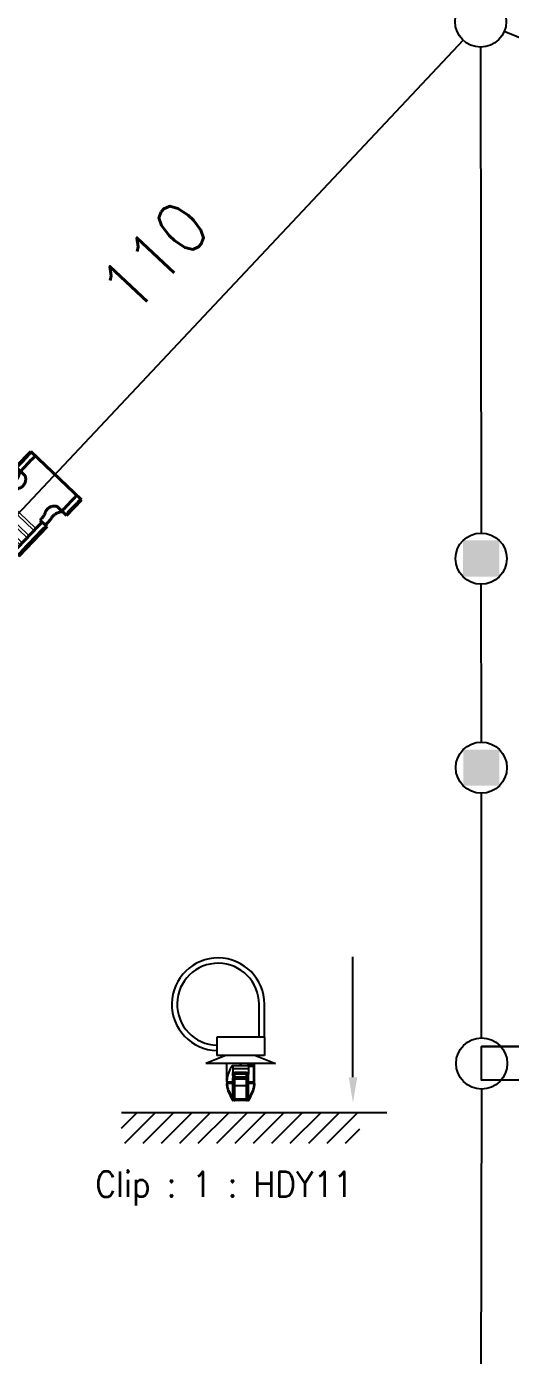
# Model space of a CAD drawing. Header units: inches. Extents: x 47316 to 59086, y 3141 to 11743.
# Drawn here: x 52213.4 to 52260.6, y 8493.5 to 8623.2 of the extents above; entities that cross this region are included whole.
import ezdxf

# ---------------------------------------------------------------- set-up
doc = ezdxf.new("R2010")
doc.units = ezdxf.units.IN
doc.header["$MEASUREMENT"] = 0
doc.layers.add('标注线', color=3, linetype='Continuous', lineweight=20)
doc.layers.add('轮廓线', color=7, linetype='Continuous', lineweight=40)
doc.styles.get("Standard").update_dxf_attribs({"font": ''})
doc.styles.get('Standard').set_extended_font_data('SimSun')
doc.linetypes.add('_VH_OTCON', pattern='A,0.0001,[7,VeSys.shx,S=0.1,R=0,X=0,Y=0],-0.4,[7,VeSys.shx,S=0.1,R=0,X=0,Y=0],-0.4,["X",Standard,S=1,R=0,X=-0.5,Y=-0.5],-0.0001,[7,VeSys.shx,S=0.1,R=0,X=0,Y=0],-0.4', length=1.2002)
doc.linetypes.add('_VH_SPACE_TAPE', pattern='A,0.0001,[17,VeSys.shx,S=0.1,R=0,X=0,Y=0],-0.4,[17,VeSys.shx,S=0.1,R=0,X=0,Y=0],-0.4,[17,VeSys.shx,S=0.1,R=0,X=0,Y=0],-0.4,[18,VeSys.shx,S=0.1,R=0,X=0,Y=0],-0.5,[18,VeSys.shx,S=0.1,R=180,X=0.1,Y=0],-0.1,[17,VeSys.shx,S=0.1,R=0,X=0,Y=0],-0.4,[17,VeSys.shx,S=0.1,R=0,X=0,Y=0],-0.4,[17,VeSys.shx,S=0.1,R=0,X=0,Y=0],-0.4', length=3.0001)

# ---------------------------------------------------------------- blocks, each defined once
blk = doc.blocks.new('YNDP')
at = {"layer": '标注线', "color": 0}
for p, q in [((-2.1, 7.31), (2.1, 7.31)), ((-2.1, 7.31), (-2.1, 7.03)), ((-2.1, 7.03), (2.1, 7.03)), ((2.1, 7.31), (2.1, 7.03)), ((-2.1, 6.34), (2.1, 6.34)), ((-2.1, 6.06), (-2.1, 6.34)), ((-2.1, 6.06), (2.1, 6.06)), ((-2.1, 5.36), (2.1, 5.36)), ((-2.1, 5.08), (-2.1, 5.36)), ((2.1, 6.06), (2.1, 6.34)), ((2.1, 5.08), (2.1, 5.36)), ((-2.1, 5.08), (2.1, 5.08))]:
    blk.add_line(p, q, dxfattribs=at)
at = {"layer": '轮廓线', "color": 0, "linetype": 'Continuous'}
for p, q in [((-1.05, 31.85), (1.05, 31.85)), ((-1.05, 31.85), (-1.05, 31.62)), ((1.05, 31.85), (1.05, 31.62)), ((-1.12, 31.08), (-4.19, 21.73)), ((1.12, 31.08), (4.19, 21.73)), ((-4.2, 21.67), (-4.2, 12.86)), ((4.2, 21.67), (4.2, 12.86)), ((-2.8, 4.2), (-2.8, 8.19)), ((-1.93, 8.19), (-2.79, 8.19)), ((-2.59, 8.23), (-2.59, 8.19)), ((1.93, 8.19), (2.79, 8.19)), ((2.61, 8.81), (2.59, 8.3)), ((2.8, 4.2), (2.8, 8.19)), ((-2.68, 4.76), (-2.68, 7.63)), ((-2.15, 7.63), (-2.15, 4.76)), ((2.15, 7.63), (2.15, 4.76)), ((2.68, 4.76), (2.68, 7.63)), ((-1.88, 4.2), (-2.79, 4.2)), ((1.88, 4.2), (2.79, 4.2)), ((-3.42, 2.1), (-3.42, 0)), ((-2.21, 2.1), (-3.42, 2.1)), ((-3.33, 1.54), (-3.33, 0.56)), ((-2.8, 0.56), (-2.8, 1.54)), ((2.21, 2.1), (3.42, 2.1)), ((2.8, 0.56), (2.8, 1.54)), ((3.33, 1.54), (3.33, 0.56)), ((3.42, 2.1), (3.42, 0)), ((3.42, 0), (-3.42, 0))]:
    blk.add_line(p, q, dxfattribs=at)
for points in [[(-4.1, 12.34), (-3.84, 11.76), (-3.57, 11.21), (-3.29, 10.67), (-3.04, 10.15), (-2.83, 9.63), (-2.67, 9.1), (-2.59, 8.55)], [(4.1, 12.34), (3.82, 11.71), (3.52, 11.11), (3.22, 10.53), (2.96, 9.97), (2.75, 9.39), (2.61, 8.81)], [(2.59, 8.3), (2.6, 8.23), (2.62, 8.19)]]:
    blk.add_lwpolyline(points, dxfattribs=at)
blk.add_circle((0, 17.68), 2.27, dxfattribs=at)
for centre, radius, start, end in [((-3.99, 21.67), 0.21, 161.8436, 180), ((3.99, 21.67), 0.21, 0, 18.1564), ((-2.73, 12.98), 1.47, 179.9769, 194.856), ((2.73, 12.98), 1.47, 345.1441, 0.0231), ((-2.78, 12.86), 1.42, 179.9988, 190.6859), ((-2.82, 12.86), 1.38, 190.6602, 202.0987), ((-2.83, 12.95), 1.37, 194.867, 203.4682), ((-2.88, 12.93), 1.32, 203.5201, 211.9337), ((2.88, 12.93), 1.31, 328.0524, 336.542), ((2.84, 12.95), 1.36, 336.545, 345.167), ((2.82, 12.86), 1.38, 337.9012, 349.3399), ((2.78, 12.86), 1.42, 349.3141, 0.0012)]:
    blk.add_arc(centre, radius, start, end, dxfattribs=at)
for centre, ratio, start_param, end_param in [((-2.79, 7.63), 0.19732, -4.712389, -3.141593), ((2.79, 7.63), 0.19732, -3.141593, -1.570796), ((-2.79, 4.76), 0.19732, 0, 1.570796), ((2.79, 4.76), 0.19732, -1.570796, 0), ((-3.4, 1.54), 0.133102, -4.712389, -3.141593), ((3.4, 1.54), 0.133102, -3.141593, -1.570796), ((-3.4, 0.56), 0.133102, 0, 1.570796), ((3.4, 0.56), 0.133102, -1.570796, 0)]:
    blk.add_ellipse(centre, major_axis=(0, -0.56), ratio=ratio, start_param=start_param, end_param=end_param, dxfattribs=at)
for points, knots in [([(-1.12, 31.08), (-1.12, 31.13), (-1.11, 31.23), (-1.09, 31.37), (-1.07, 31.5), (-1.06, 31.59), (-1.05, 31.62)], [0, 0, 0, 0, 0.275349, 0.54044, 0.785059, 1, 1, 1, 1]), ([(1.12, 31.08), (1.12, 31.13), (1.11, 31.23), (1.09, 31.37), (1.07, 31.5), (1.06, 31.59), (1.05, 31.62)], [0, 0, 0, 0, 0.275349, 0.54044, 0.785059, 1, 1, 1, 1]), ([(-3.99, 12.24), (-3.96, 12.18), (-3.88, 12.06), (-3.76, 11.88), (-3.63, 11.71), (-3.49, 11.53), (-3.38, 11.38), (-3.28, 11.26), (-3.18, 11.13), (-3.08, 11.01), (-2.97, 10.88), (-2.89, 10.77), (-2.81, 10.67), (-2.71, 10.53), (-2.6, 10.38), (-2.5, 10.23), (-2.42, 10.11), (-2.35, 9.98), (-2.28, 9.85), (-2.21, 9.72), (-2.13, 9.54), (-2.06, 9.35), (-2, 9.15), (-1.96, 9), (-1.93, 8.85), (-1.92, 8.75), (-1.91, 8.7)], [0, 0, 0, 0, 0.050147, 0.101268, 0.15366, 0.207551, 0.263037, 0.291397, 0.320187, 0.379163, 0.409405, 0.44019, 0.471533, 0.503437, 0.568955, 0.6026, 0.636828, 0.671601, 0.70688, 0.742606, 0.778723, 0.851854, 0.888752, 0.925778, 0.962868, 1, 1, 1, 1]), ([(3.99, 12.24), (3.96, 12.18), (3.88, 12.06), (3.76, 11.88), (3.63, 11.71), (3.49, 11.53), (3.38, 11.38), (3.28, 11.26), (3.18, 11.13), (3.08, 11.01), (2.97, 10.88), (2.89, 10.77), (2.81, 10.67), (2.71, 10.53), (2.6, 10.38), (2.5, 10.23), (2.42, 10.11), (2.35, 9.98), (2.28, 9.85), (2.21, 9.72), (2.13, 9.54), (2.06, 9.35), (2, 9.15), (1.96, 9), (1.93, 8.85), (1.92, 8.75), (1.91, 8.7)], [0, 0, 0, 0, 0.050147, 0.101268, 0.15366, 0.207551, 0.263037, 0.291397, 0.320187, 0.379163, 0.409405, 0.44019, 0.471533, 0.503437, 0.568955, 0.6026, 0.636828, 0.671601, 0.70688, 0.742606, 0.778723, 0.851854, 0.888752, 0.925778, 0.962868, 1, 1, 1, 1]), ([(-2.59, 8.23), (-2.59, 8.23), (-2.59, 8.25), (-2.59, 8.28), (-2.59, 8.31), (-2.59, 8.35), (-2.58, 8.39), (-2.58, 8.46), (-2.58, 8.51), (-2.59, 8.55)], [0, 0, 0, 0, 0.070978, 0.159185, 0.264069, 0.384693, 0.519957, 0.668708, 1, 1, 1, 1]), ([(-2.58, 8.19), (-2.58, 8.19), (-2.58, 8.19), (-2.58, 8.19), (-2.59, 8.2), (-2.59, 8.2), (-2.59, 8.2), (-2.59, 8.21), (-2.59, 8.22), (-2.59, 8.22), (-2.59, 8.23)], [0, 0, 0, 0, 0.063583, 0.13143, 0.214486, 0.319093, 0.448523, 0.604543, 0.788198, 1, 1, 1, 1]), ([(-2.11, 8.19), (-2.11, 8.19), (-2.11, 8.19), (-2.11, 8.19), (-2.12, 8.18), (-2.12, 8.18), (-2.12, 8.17), (-2.12, 8.17), (-2.13, 8.16), (-2.13, 8.14), (-2.13, 8.12), (-2.14, 8.09), (-2.14, 8.06), (-2.14, 8.01), (-2.15, 7.94), (-2.15, 7.84), (-2.15, 7.74), (-2.15, 7.67), (-2.15, 7.63)], [0, 0, 0, 0, 0.004027, 0.009289, 0.016377, 0.025518, 0.036801, 0.050263, 0.065914, 0.083752, 0.125893, 0.176287, 0.234438, 0.299837, 0.450022, 0.621303, 0.807366, 1, 1, 1, 1]), ([(-1.89, 8.33), (-1.89, 8.32), (-1.9, 8.3), (-1.9, 8.27), (-1.9, 8.25), (-1.91, 8.23), (-1.91, 8.22), (-1.91, 8.21), (-1.92, 8.2), (-1.92, 8.2), (-1.92, 8.2), (-1.92, 8.19), (-1.92, 8.19), (-1.93, 8.19), (-1.93, 8.19)], [0, 0, 0, 0, 0.218442, 0.41158, 0.578176, 0.717068, 0.77583, 0.827442, 0.871971, 0.909537, 0.940372, 0.964928, 0.984146, 1, 1, 1, 1]), ([(-1.91, 8.7), (-1.91, 8.66), (-1.9, 8.6), (-1.89, 8.5), (-1.89, 8.42), (-1.89, 8.37), (-1.89, 8.34), (-1.89, 8.33)], [0, 0, 0, 0, 0.28921, 0.557756, 0.797041, 0.903477, 1, 1, 1, 1]), ([(1.89, 8.33), (1.89, 8.34), (1.89, 8.37), (1.89, 8.42), (1.89, 8.5), (1.9, 8.6), (1.91, 8.66), (1.91, 8.7)], [0, 0, 0, 0, 0.09654, 0.20301, 0.442326, 0.710821, 1, 1, 1, 1]), ([(1.93, 8.19), (1.93, 8.19), (1.92, 8.19), (1.92, 8.19), (1.92, 8.2), (1.92, 8.2), (1.92, 8.2), (1.91, 8.21), (1.91, 8.22), (1.91, 8.23), (1.9, 8.25), (1.9, 8.27), (1.9, 8.3), (1.89, 8.32), (1.89, 8.33)], [0, 0, 0, 0, 0.015854, 0.035072, 0.059628, 0.090464, 0.128031, 0.17256, 0.224172, 0.282933, 0.421824, 0.58842, 0.781558, 1, 1, 1, 1]), ([(2.15, 7.63), (2.15, 7.67), (2.15, 7.74), (2.15, 7.84), (2.15, 7.94), (2.14, 8.01), (2.14, 8.06), (2.14, 8.09), (2.13, 8.12), (2.13, 8.14), (2.13, 8.16), (2.12, 8.17), (2.12, 8.17), (2.12, 8.18), (2.12, 8.18), (2.11, 8.19), (2.11, 8.19), (2.11, 8.19), (2.11, 8.19)], [0, 0, 0, 0, 0.192634, 0.378697, 0.549978, 0.700163, 0.765562, 0.823713, 0.874107, 0.916248, 0.934086, 0.949737, 0.963199, 0.974482, 0.983623, 0.990711, 0.995973, 1, 1, 1, 1]), ([(-2.56, 3.36), (-2.57, 3.43), (-2.58, 3.53), (-2.58, 3.66), (-2.58, 3.77), (-2.58, 3.87), (-2.58, 3.98), (-2.58, 4.09), (-2.58, 4.16), (-2.58, 4.2)], [0, 0, 0, 0, 0.240029, 0.362533, 0.486637, 0.612415, 0.739889, 0.869056, 1, 1, 1, 1]), ([(-2.15, 4.76), (-2.15, 4.72), (-2.15, 4.65), (-2.15, 4.55), (-2.15, 4.45), (-2.14, 4.38), (-2.14, 4.33), (-2.14, 4.3), (-2.13, 4.27), (-2.13, 4.25), (-2.13, 4.23), (-2.12, 4.22), (-2.12, 4.22), (-2.12, 4.21), (-2.12, 4.21), (-2.11, 4.2), (-2.11, 4.2), (-2.11, 4.2), (-2.11, 4.2)], [0, 0, 0, 0, 0.192634, 0.378697, 0.549978, 0.700163, 0.765562, 0.823713, 0.874107, 0.916248, 0.934086, 0.949737, 0.963199, 0.974482, 0.983623, 0.990711, 0.995973, 1, 1, 1, 1]), ([(-1.88, 4.2), (-1.88, 4.13), (-1.87, 4.02), (-1.86, 3.87), (-1.85, 3.73), (-1.83, 3.59), (-1.79, 3.46), (-1.77, 3.39), (-1.75, 3.36)], [0, 0, 0, 0, 0.260021, 0.387215, 0.512609, 0.758429, 0.879572, 1, 1, 1, 1]), ([(1.75, 3.36), (1.77, 3.39), (1.79, 3.46), (1.83, 3.59), (1.85, 3.73), (1.86, 3.87), (1.87, 4.02), (1.88, 4.13), (1.88, 4.2)], [0, 0, 0, 0, 0.120428, 0.241571, 0.48739, 0.612785, 0.739979, 1, 1, 1, 1]), ([(2.11, 4.2), (2.11, 4.2), (2.11, 4.2), (2.11, 4.2), (2.12, 4.21), (2.12, 4.21), (2.12, 4.22), (2.12, 4.22), (2.13, 4.23), (2.13, 4.25), (2.13, 4.27), (2.14, 4.3), (2.14, 4.33), (2.14, 4.38), (2.15, 4.45), (2.15, 4.55), (2.15, 4.65), (2.15, 4.72), (2.15, 4.76)], [0, 0, 0, 0, 0.004027, 0.009289, 0.016377, 0.025518, 0.036801, 0.050263, 0.065914, 0.083752, 0.125893, 0.176287, 0.234438, 0.299837, 0.450022, 0.621303, 0.807366, 1, 1, 1, 1]), ([(2.58, 4.2), (2.58, 4.16), (2.58, 4.09), (2.58, 3.98), (2.58, 3.87), (2.58, 3.77), (2.58, 3.66), (2.58, 3.53), (2.57, 3.43), (2.56, 3.36)], [0, 0, 0, 0, 0.130944, 0.260111, 0.387585, 0.513363, 0.637467, 0.759971, 1, 1, 1, 1]), ([(-2.89, 2.13), (-2.87, 2.14), (-2.85, 2.17), (-2.8, 2.21), (-2.76, 2.26), (-2.72, 2.33), (-2.68, 2.4), (-2.64, 2.48), (-2.61, 2.56), (-2.56, 2.69), (-2.53, 2.85), (-2.51, 3.01), (-2.51, 3.13), (-2.52, 3.22), (-2.54, 3.29), (-2.55, 3.34), (-2.56, 3.36)], [0, 0, 0, 0, 0.038866, 0.08397, 0.135113, 0.191855, 0.253649, 0.319879, 0.389842, 0.462725, 0.612921, 0.759984, 0.828629, 0.892177, 0.949572, 1, 1, 1, 1]), ([(-1.75, 3.36), (-1.74, 3.34), (-1.71, 3.28), (-1.68, 3.19), (-1.65, 3.09), (-1.64, 3), (-1.64, 2.93), (-1.64, 2.87), (-1.65, 2.81), (-1.66, 2.73), (-1.69, 2.64), (-1.73, 2.53), (-1.79, 2.44), (-1.85, 2.36), (-1.91, 2.28), (-1.98, 2.22), (-2.03, 2.18), (-2.07, 2.15), (-2.1, 2.13), (-2.13, 2.12), (-2.17, 2.1), (-2.2, 2.1), (-2.21, 2.1)], [0, 0, 0, 0, 0.055022, 0.116995, 0.185083, 0.258201, 0.296181, 0.334778, 0.373698, 0.412652, 0.489659, 0.564292, 0.635623, 0.703071, 0.76613, 0.824277, 0.876958, 0.901113, 0.923761, 0.944907, 0.964596, 1, 1, 1, 1]), ([(2.21, 2.1), (2.2, 2.1), (2.17, 2.1), (2.13, 2.12), (2.1, 2.13), (2.07, 2.15), (2.03, 2.18), (1.98, 2.22), (1.91, 2.28), (1.85, 2.36), (1.79, 2.44), (1.73, 2.53), (1.69, 2.64), (1.65, 2.75), (1.64, 2.87), (1.64, 2.98), (1.65, 3.09), (1.68, 3.19), (1.71, 3.28), (1.74, 3.34), (1.75, 3.36)], [0, 0, 0, 0, 0.035416, 0.055113, 0.076262, 0.09891, 0.123064, 0.175742, 0.233887, 0.296955, 0.364416, 0.435763, 0.510406, 0.587414, 0.665244, 0.741782, 0.814902, 0.882994, 0.944969, 1, 1, 1, 1]), ([(2.56, 3.36), (2.55, 3.34), (2.54, 3.3), (2.53, 3.23), (2.52, 3.16), (2.51, 3.05), (2.52, 2.9), (2.55, 2.73), (2.6, 2.59), (2.64, 2.48), (2.68, 2.41), (2.71, 2.34), (2.75, 2.28), (2.79, 2.23), (2.81, 2.2), (2.83, 2.19)], [0, 0, 0, 0, 0.048288, 0.102718, 0.16266, 0.227338, 0.366788, 0.511961, 0.653827, 0.721303, 0.78555, 0.846014, 0.902199, 0.953655, 1, 1, 1, 1]), ([(-2.97, 2.1), (-2.96, 2.1), (-2.95, 2.1), (-2.93, 2.11), (-2.91, 2.12), (-2.9, 2.13), (-2.89, 2.13)], [0, 0, 0, 0, 0.217658, 0.453857, 0.713604, 1, 1, 1, 1]), ([(-2.74, 2.1), (-2.74, 2.1), (-2.74, 2.1), (-2.75, 2.1), (-2.75, 2.09), (-2.75, 2.09), (-2.76, 2.08), (-2.76, 2.08), (-2.76, 2.07), (-2.77, 2.05), (-2.77, 2.03), (-2.78, 2), (-2.78, 1.97), (-2.79, 1.93), (-2.79, 1.89), (-2.8, 1.83), (-2.8, 1.75), (-2.8, 1.65), (-2.8, 1.58), (-2.8, 1.54)], [0, 0, 0, 0, 0.005642, 0.012205, 0.020275, 0.030156, 0.042002, 0.05589, 0.071859, 0.089925, 0.132301, 0.1827, 0.240671, 0.305736, 0.377363, 0.454882, 0.624746, 0.809143, 1, 1, 1, 1]), ([(2.8, 1.54), (2.8, 1.58), (2.8, 1.65), (2.8, 1.75), (2.8, 1.83), (2.79, 1.89), (2.79, 1.93), (2.78, 1.97), (2.78, 2), (2.77, 2.03), (2.77, 2.05), (2.76, 2.07), (2.76, 2.08), (2.76, 2.08), (2.75, 2.09), (2.75, 2.09), (2.75, 2.1), (2.74, 2.1), (2.74, 2.1), (2.74, 2.1)], [0, 0, 0, 0, 0.190857, 0.375254, 0.545118, 0.622637, 0.694264, 0.759329, 0.8173, 0.867699, 0.910075, 0.928141, 0.94411, 0.957998, 0.969844, 0.979725, 0.987795, 0.994358, 1, 1, 1, 1]), ([(2.83, 2.19), (2.84, 2.17), (2.86, 2.15), (2.89, 2.13), (2.9, 2.12)], [0, 0, 0, 0, 0.537008, 1, 1, 1, 1]), ([(2.9, 2.12), (2.91, 2.12), (2.92, 2.11), (2.94, 2.1), (2.96, 2.1), (2.97, 2.1)], [0, 0, 0, 0, 0.280397, 0.659814, 1, 1, 1, 1]), ([(-2.8, 0.56), (-2.8, 0.52), (-2.8, 0.45), (-2.8, 0.35), (-2.8, 0.27), (-2.79, 0.21), (-2.79, 0.17), (-2.78, 0.13), (-2.78, 0.1), (-2.77, 0.07), (-2.77, 0.05), (-2.76, 0.03), (-2.76, 0.02), (-2.76, 0.02), (-2.75, 0.01), (-2.75, 0.01), (-2.75, 0), (-2.74, 0), (-2.74, 0), (-2.74, 0)], [0, 0, 0, 0, 0.190857, 0.375254, 0.545118, 0.622637, 0.694264, 0.759329, 0.8173, 0.867699, 0.910075, 0.928141, 0.94411, 0.957998, 0.969844, 0.979725, 0.987795, 0.994358, 1, 1, 1, 1]), ([(2.74, 0), (2.74, 0), (2.74, 0), (2.75, 0), (2.75, 0.01), (2.75, 0.01), (2.76, 0.02), (2.76, 0.02), (2.76, 0.03), (2.77, 0.05), (2.77, 0.07), (2.78, 0.1), (2.78, 0.13), (2.79, 0.17), (2.79, 0.21), (2.8, 0.27), (2.8, 0.35), (2.8, 0.45), (2.8, 0.52), (2.8, 0.56)], [0, 0, 0, 0, 0.005642, 0.012205, 0.020275, 0.030156, 0.042002, 0.05589, 0.071859, 0.089925, 0.132301, 0.1827, 0.240671, 0.305736, 0.377363, 0.454882, 0.624746, 0.809143, 1, 1, 1, 1])]:
    blk.add_open_spline(points, degree=3, knots=knots, dxfattribs=at)

msp = doc.modelspace()

# ---------------------------------------------------------------- linework, layer by layer
at = {"color": 0, "linetype": '_VH_SPACE_TAPE', "lineweight": -2, "ltscale": 5}
msp.add_line((52255.97, 8621.89), (52205.73, 8568.43), dxfattribs=at)
at = {"color": 0, "linetype": '_VH_OTCON', "lineweight": -2, "ltscale": 5}
for p, q in [((52259.99, 8622.77), (52334.43, 8592.44)), ((52257.68, 8621.22), (52257.73, 8573.78)), ((52257.75, 8553.37), (52257.74, 8568.78)), ((52257.78, 8524.49), (52257.75, 8548.37)), ((52257.77, 8519.49), (52257.68, 8481.68))]:
    msp.add_line(p, q, dxfattribs=at)
at = {"color": 7, "lineweight": -2}
msp.add_line((52245.22, 8520.64), (52245.22, 8532.39), dxfattribs=at)
at = {"color": 0, "linetype": 'ByBlock', "lineweight": -3, "ltscale": 0.2}
for p, q in [((52236.06, 8524.57), (52236.06, 8527.77)), ((52236.58, 8524.57), (52236.58, 8527.77))]:
    msp.add_line(p, q, dxfattribs=at)
at = {"color": 0, "linetype": 'ByBlock', "lineweight": -3, "ltscale": 0.1125}
for p, q in [((52231.94, 8524.57), (52231.94, 8522.77)), ((52236.58, 8524.57), (52236.58, 8522.77))]:
    msp.add_line(p, q, dxfattribs=at)
at = {"color": 0, "linetype": 'ByBlock', "lineweight": -3, "ltscale": 0.289999}
msp.add_line((52236.58, 8524.57), (52231.94, 8524.57), dxfattribs=at)
at = {"color": 0, "ltscale": 0.378893}
msp.add_line((52264.28, 8523.63), (52257.78, 8523.63), dxfattribs=at)
at = {"color": 0, "ltscale": 0.37888}
msp.add_line((52264.28, 8523.63), (52257.78, 8523.63), dxfattribs=at)
at = {"color": 0, "linetype": 'ByBlock', "lineweight": -3, "ltscale": 0.132311}
for p, q in [((52232.82, 8522.77), (52230.86, 8521.97)), ((52235.7, 8522.77), (52237.66, 8521.97))]:
    msp.add_line(p, q, dxfattribs=at)
at = {"color": 0, "linetype": 'ByBlock', "lineweight": -3, "ltscale": 0.425}
msp.add_line((52237.66, 8521.97), (52230.86, 8521.97), dxfattribs=at)
at = {"color": 0, "linetype": 'ByBlock', "lineweight": -3, "ltscale": 0.096026}
for p, q in [((52233.48, 8522.77), (52231.94, 8522.77)), ((52236.58, 8522.77), (52235.04, 8522.77))]:
    msp.add_line(p, q, dxfattribs=at)
at = {"color": 0, "linetype": 'ByBlock', "lineweight": -3, "ltscale": 0.107719}
msp.add_line((52232.9, 8520.24), (52232.9, 8521.97), dxfattribs=at)
at = {"color": 0, "linetype": 'ByBlock', "lineweight": -3, "ltscale": 0.004339}
msp.add_line((52233.5, 8521.77), (52233.43, 8521.77), dxfattribs=at)
at = {"color": 0, "linetype": 'ByBlock', "lineweight": -3, "ltscale": 0.097948}
msp.add_line((52235.04, 8522.77), (52233.48, 8522.77), dxfattribs=at)
at = {"color": 0, "linetype": 'ByBlock', "lineweight": -3, "ltscale": 0.1}
msp.add_line((52233.5, 8521.77), (52233.5, 8520.17), dxfattribs=at)
at = {"color": 0, "linetype": 'ByBlock', "lineweight": -3, "ltscale": 0.02}
for p, q in [((52233.5, 8521.77), (52233.5, 8521.45)), ((52235.02, 8521.77), (52235.02, 8521.45))]:
    msp.add_line(p, q, dxfattribs=at)
at = {"color": 0, "linetype": 'ByBlock', "lineweight": -3, "ltscale": 0.095}
for p, q in [((52235.02, 8521.77), (52233.5, 8521.77)), ((52235.02, 8521.45), (52233.5, 8521.45))]:
    msp.add_line(p, q, dxfattribs=at)
at = {"color": 0, "linetype": 'ByBlock', "lineweight": -3, "ltscale": 0.0125}
for p, q in [((52234.26, 8521.77), (52234.26, 8521.97)), ((52234.3, 8521.77), (52234.3, 8521.97)), ((52233.5, 8521.09), (52233.7, 8521.09)), ((52233.5, 8520.94), (52233.7, 8520.94)), ((52234.82, 8521.09), (52235.02, 8521.09)), ((52234.82, 8520.94), (52235.02, 8520.94))]:
    msp.add_line(p, q, dxfattribs=at)
at = {"color": 0, "linetype": 'ByBlock', "lineweight": -3, "ltscale": 0.0025}
msp.add_line((52234.26, 8521.83), (52234.3, 8521.83), dxfattribs=at)
at = {"color": 0, "linetype": 'ByBlock', "lineweight": -3, "ltscale": 0.032832}
msp.add_line((52235.02, 8521.83), (52235.54, 8521.83), dxfattribs=at)
at = {"color": 0, "linetype": 'ByBlock', "lineweight": -3, "ltscale": 0.008443}
for p, q in [((52235.54, 8521.83), (52235.54, 8521.97)), ((52235.62, 8521.83), (52235.62, 8521.97))]:
    msp.add_line(p, q, dxfattribs=at)
at = {"color": 0, "linetype": 'ByBlock', "lineweight": -3, "ltscale": 0.005}
for p, q in [((52235.54, 8521.83), (52235.62, 8521.83)), ((52232.98, 8520.03), (52232.9, 8520.03)), ((52232.98, 8519.83), (52232.9, 8519.83)), ((52233.09, 8519.36), (52233.01, 8519.33)), ((52235.44, 8519.36), (52235.51, 8519.33)), ((52235.54, 8520.02), (52235.62, 8520.02)), ((52235.54, 8519.83), (52235.62, 8519.83)), ((52233.51, 8518.45), (52233.44, 8518.41)), ((52233.51, 8518.45), (52233.51, 8518.37)), ((52235.01, 8518.45), (52235.08, 8518.41)), ((52235.01, 8518.45), (52235.01, 8518.37))]:
    msp.add_line(p, q, dxfattribs=at)
at = {"color": 0, "linetype": 'ByBlock', "lineweight": -3, "ltscale": 0.007906}
msp.add_line((52235.54, 8521.71), (52235.54, 8521.83), dxfattribs=at)
at = {"color": 0, "linetype": 'ByBlock', "lineweight": -3, "ltscale": 0.009488}
msp.add_line((52235.62, 8521.68), (52235.62, 8521.83), dxfattribs=at)
at = {"color": 0, "linetype": 'ByBlock', "lineweight": -3, "ltscale": 0.022501}
for p, q in [((52233.5, 8521.45), (52233.5, 8521.09)), ((52235.02, 8521.45), (52235.02, 8521.09))]:
    msp.add_line(p, q, dxfattribs=at)
at = {"color": 0, "linetype": 'ByBlock', "lineweight": -3, "ltscale": 0.009364}
for p, q in [((52233.5, 8520.94), (52233.5, 8521.09)), ((52233.7, 8520.94), (52233.7, 8521.09)), ((52234.82, 8521.09), (52234.82, 8520.94)), ((52235.02, 8521.09), (52235.02, 8520.94))]:
    msp.add_line(p, q, dxfattribs=at)
at = {"color": 0, "linetype": 'ByBlock', "lineweight": -3, "ltscale": 0.009006}
for p, q in [((52233.5, 8520.79), (52233.5, 8520.94)), ((52235.02, 8520.79), (52235.02, 8520.94))]:
    msp.add_line(p, q, dxfattribs=at)
at = {"color": 0, "linetype": 'ByBlock', "lineweight": -3, "ltscale": 0.012637}
for p, q in [((52233.5, 8520.79), (52233.5, 8520.59)), ((52233.7, 8520.65), (52233.7, 8520.45)), ((52234.82, 8520.45), (52234.82, 8520.65)), ((52235.02, 8520.59), (52235.02, 8520.79))]:
    msp.add_line(p, q, dxfattribs=at)
at = {"color": 0, "linetype": 'ByBlock', "lineweight": -3, "ltscale": 0.04455}
for p, q in [((52233.5, 8519.88), (52233.5, 8520.59)), ((52235.02, 8519.88), (52235.02, 8520.59))]:
    msp.add_line(p, q, dxfattribs=at)
at = {"color": 0, "linetype": 'ByBlock', "lineweight": -3, "ltscale": 0.07}
for p, q in [((52234.82, 8521.09), (52233.7, 8521.09)), ((52234.82, 8520.94), (52233.7, 8520.94)), ((52234.82, 8520.65), (52233.7, 8520.65)), ((52234.82, 8520.45), (52233.7, 8520.45)), ((52234.82, 8519.8), (52233.7, 8519.8)), ((52234.82, 8518.49), (52233.7, 8518.49)), ((52234.82, 8518.37), (52233.7, 8518.37))]:
    msp.add_line(p, q, dxfattribs=at)
at = {"color": 0, "linetype": 'ByBlock', "lineweight": -3, "ltscale": 0.018011}
for p, q in [((52233.7, 8520.65), (52233.7, 8520.94)), ((52234.82, 8520.65), (52234.82, 8520.94))]:
    msp.add_line(p, q, dxfattribs=at)
at = {"color": 0, "linetype": 'ByBlock', "lineweight": -3, "ltscale": 0.0405}
for p, q in [((52233.7, 8519.8), (52233.7, 8520.45)), ((52234.82, 8519.8), (52234.82, 8520.45))]:
    msp.add_line(p, q, dxfattribs=at)
at = {"color": 0, "linetype": 'ByBlock', "lineweight": -3, "ltscale": 0.0325}
for p, q in [((52235.02, 8521.71), (52235.54, 8521.71)), ((52233.5, 8520.12), (52232.98, 8520.12)), ((52233.5, 8520.03), (52232.98, 8520.03)), ((52235.54, 8520.15), (52235.02, 8520.15)), ((52235.54, 8520.02), (52235.02, 8520.02))]:
    msp.add_line(p, q, dxfattribs=at)
at = {"color": 0, "linetype": 'ByBlock', "lineweight": -3, "ltscale": 0.097302}
for p, q in [((52235.54, 8520.15), (52235.54, 8521.71)), ((52235.62, 8520.12), (52235.62, 8521.68))]:
    msp.add_line(p, q, dxfattribs=at)
at = {"color": 0, "linetype": 'ByBlock', "lineweight": -3, "ltscale": 0.000715637}
msp.add_line((52232.91, 8520.25), (52232.9, 8520.25), dxfattribs=at)
at = {"color": 0, "linetype": 'ByBlock', "lineweight": -3, "ltscale": 0.00896}
msp.add_line((52232.9, 8520.24), (52232.9, 8520.1), dxfattribs=at)
at = {"color": 0, "linetype": 'ByBlock', "lineweight": -3, "ltscale": 0.004477}
msp.add_line((52232.9, 8520.1), (52232.9, 8520.03), dxfattribs=at)
at = {"color": 0, "linetype": 'ByBlock', "lineweight": -3, "ltscale": 0.012206}
for p, q in [((52232.9, 8519.83), (52232.9, 8520.03)), ((52232.98, 8519.83), (52232.98, 8520.03))]:
    msp.add_line(p, q, dxfattribs=at)
at = {"color": 0, "linetype": 'ByBlock', "lineweight": -3, "ltscale": 0.002986}
msp.add_line((52232.98, 8520.17), (52232.98, 8520.12), dxfattribs=at)
at = {"color": 0, "linetype": 'ByBlock', "lineweight": -3, "ltscale": 9.0198e-05}
msp.add_line((52232.98, 8520.17), (52232.98, 8520.17), dxfattribs=at)
at = {"color": 0, "linetype": 'ByBlock', "lineweight": -3, "ltscale": 0.000495148}
msp.add_line((52232.99, 8520.17), (52232.98, 8520.17), dxfattribs=at)
at = {"color": 0, "linetype": 'ByBlock', "lineweight": -3, "ltscale": 0.005597}
msp.add_line((52232.98, 8520.12), (52232.98, 8520.03), dxfattribs=at)
at = {"color": 0, "linetype": 'ByBlock', "lineweight": -3, "ltscale": 0.031953}
msp.add_line((52233.5, 8520.17), (52232.99, 8520.17), dxfattribs=at)
at = {"color": 0, "linetype": 'ByBlock', "lineweight": -3, "ltscale": 0.062942}
for p, q in [((52233.01, 8519.33), (52233.44, 8518.41)), ((52235.08, 8518.41), (52235.51, 8519.33))]:
    msp.add_line(p, q, dxfattribs=at)
at = {"color": 0, "linetype": 'ByBlock', "lineweight": -3, "ltscale": 0.062941}
for p, q in [((52233.09, 8519.36), (52233.51, 8518.45)), ((52235.01, 8518.45), (52235.44, 8519.36))]:
    msp.add_line(p, q, dxfattribs=at)
at = {"color": 0, "linetype": 'ByBlock', "lineweight": -3, "ltscale": 0.003059}
msp.add_line((52233.5, 8520.12), (52233.5, 8520.17), dxfattribs=at)
at = {"color": 0, "linetype": 'ByBlock', "lineweight": -3, "ltscale": 0.000233459}
msp.add_line((52233.5, 8520.11), (52233.5, 8520.12), dxfattribs=at)
at = {"color": 0, "linetype": 'ByBlock', "lineweight": -3, "ltscale": 0.005363}
msp.add_line((52233.5, 8520.03), (52233.5, 8520.11), dxfattribs=at)
at = {"color": 0, "linetype": 'ByBlock', "lineweight": -3, "ltscale": 0.081943}
for p, q in [((52233.5, 8518.57), (52233.5, 8519.88)), ((52233.7, 8518.49), (52233.7, 8519.8)), ((52234.82, 8518.49), (52234.82, 8519.8)), ((52235.02, 8518.57), (52235.02, 8519.88))]:
    msp.add_line(p, q, dxfattribs=at)
at = {"color": 0, "linetype": 'ByBlock', "lineweight": -3, "ltscale": 0.007907}
msp.add_line((52235.54, 8520.02), (52235.54, 8520.15), dxfattribs=at)
at = {"color": 0, "linetype": 'ByBlock', "lineweight": -3, "ltscale": 0.011804}
for p, q in [((52235.54, 8520.02), (52235.54, 8519.83)), ((52235.62, 8520.02), (52235.62, 8519.83))]:
    msp.add_line(p, q, dxfattribs=at)
at = {"color": 0, "linetype": 'ByBlock', "lineweight": -3, "ltscale": 0.006325}
msp.add_line((52235.62, 8520.02), (52235.62, 8520.12), dxfattribs=at)
at = {"color": 0, "linetype": 'ByBlock', "lineweight": -3, "ltscale": 0.001816}
for p, q in [((52233.54, 8518.45), (52233.51, 8518.45)), ((52235.01, 8518.45), (52234.98, 8518.45))]:
    msp.add_line(p, q, dxfattribs=at)
at = {"color": 0, "linetype": 'ByBlock', "lineweight": -3, "ltscale": 0.011816}
for p, q in [((52233.7, 8518.37), (52233.51, 8518.37)), ((52235.01, 8518.37), (52234.82, 8518.37))]:
    msp.add_line(p, q, dxfattribs=at)
at = {"color": 0, "linetype": 'ByBlock', "lineweight": -3, "ltscale": 0.007544}
for p, q in [((52233.7, 8518.37), (52233.7, 8518.49)), ((52234.82, 8518.37), (52234.82, 8518.49))]:
    msp.add_line(p, q, dxfattribs=at)
at = {"color": 0, "lineweight": -2}
for p, q in [((52222.62, 8515.67, 0), (52224.15, 8517.2, 0)), ((52222.62, 8517.2, 0), (52248.51, 8517.2, 0)), ((52222.94, 8514.2, 0), (52225.94, 8517.2, 0)), ((52224.73, 8514.2, 0), (52227.74, 8517.2, 0)), ((52226.53, 8514.2, 0), (52229.53, 8517.2, 0)), ((52228.33, 8514.2, 0), (52231.33, 8517.2, 0)), ((52230.12, 8514.2, 0), (52233.13, 8517.2, 0)), ((52231.92, 8514.2, 0), (52234.92, 8517.2, 0)), ((52233.71, 8514.2, 0), (52236.72, 8517.2, 0)), ((52235.51, 8514.2, 0), (52238.51, 8517.2, 0)), ((52237.31, 8514.2, 0), (52240.31, 8517.2, 0)), ((52239.1, 8514.2, 0), (52242.11, 8517.2, 0)), ((52240.9, 8514.2, 0), (52243.9, 8517.2, 0)), ((52242.7, 8514.2, 0), (52245.7, 8517.2, 0)), ((52244.49, 8514.2, 0), (52245.89, 8515.6, 0))]:
    msp.add_line(p, q, dxfattribs=at)
at = {"color": 0}
msp.add_lwpolyline([(52264.28, 8523.63), (52264.28, 8520.35), (52257.78, 8520.35), (52257.78, 8523.63)], close=True, dxfattribs=at)
at = {"color": 0, "linetype": 'ByBlock', "lineweight": -3}
msp.add_lwpolyline([(52233.43, 8521.77), (52233.24, 8521.46), (52233.1, 8521.13), (52232.99, 8520.79), (52232.94, 8520.52), (52232.91, 8520.25)], dxfattribs=at)
at = {"color": 0, "linetype": 'Continuous', "lineweight": -2}
for centre in [(52257.68, 8623.72), (52257.73, 8571.28), (52257.75, 8550.87), (52257.78, 8521.99)]:
    msp.add_circle(centre, 2.5, dxfattribs=at)
at = {"color": 0, "linetype": 'ByBlock', "lineweight": -3}
for centre, radius, start, end in [((52232.06, 8527.77), 4.52, 0, 268.4787), ((52232.06, 8527.77), 4, 0, 268.2809), ((52234.62, 8521.77), 0.4, 0, 30), ((52232.9, 8520.25), 0.00347, 135.6094, 198.8376), ((52232.98, 8520.25), 0.0799, 179.9427, 269.9426), ((52234.1, 8519.83), 1.2, 180, 205.0169), ((52232.99, 8520.24), 0.0745, 175.9237, 271.6006), ((52234.1, 8519.83), 1.12, 180, 205.0169), ((52234.42, 8519.83), 1.12, 334.9831, 360), ((52234.42, 8519.83), 1.2, 334.9831, 0), ((52233.51, 8518.45), 0.08, 205.0169, 270), ((52233.7, 8518.57), 0.2, 180, 270), ((52234.82, 8518.57), 0.2, 270, 0), ((52235.01, 8518.45), 0.08, 270, 334.9831)]:
    msp.add_arc(centre, radius, start, end, dxfattribs=at)
at = {"color": 0, "linetype": 'ByBlock', "lineweight": -3, "extrusion": (0, 0, -1)}
for centre, major_axis, ratio, start_param, end_param in [((52233.7, 8520.79), (-0.2, 0), 0.720438, 4.712389, 6.283185), ((52233.7, 8520.59), (-0.2, 0), 0.720438, 4.712389, 6.283185), ((52234.82, 8520.79), (-0.2, 0), 0.720438, 3.141593, 4.712389), ((52234.82, 8520.59), (-0.2, 0), 0.720438, 3.141593, 4.712389), ((52235.54, 8521.68), (-0.08, 0), 0.316228, 1.570796, 3.141593), ((52232.98, 8520.24), (0.08, 0), 0.97071, 1.570796, 3.141593), ((52232.98, 8520.1), (0.08, 0), 0.22389, 3.141593, 4.712389), ((52233.7, 8519.88), (-0.2, 0), 0.396439, 4.712389, 6.283185), ((52234.82, 8519.88), (-0.2, 0), 0.396439, 3.141593, 4.712389), ((52235.54, 8520.12), (-0.08, 0), 0.316228, 1.570796, 3.141593), ((52233.7, 8518.57), (-0.2, 0), 0.396439, 4.712389, 6.283185), ((52234.82, 8518.57), (-0.2, 0), 0.396439, 3.141593, 4.712389)]:
    msp.add_ellipse(centre, major_axis=major_axis, ratio=ratio, start_param=start_param, end_param=end_param, dxfattribs=at)
at = {"color": 0, "linetype": 'Continuous', "lineweight": -2, "extrusion": (0, 0, -1)}
for points in [[(-52255.97, 8573.05), (-52255.97, 8569.51), (-52259.5, 8573.05), (-52259.5, 8569.51)], [(-52255.98, 8552.63), (-52255.98, 8549.1), (-52259.52, 8552.63), (-52259.52, 8549.1)]]:
    msp.add_solid(points, dxfattribs=at)
at = {"color": 7, "lineweight": -2}
msp.add_solid([(52245.64, 8520.64), (52245.22, 8518.14), (52244.81, 8520.64)], dxfattribs=at)

# ---------------------------------------------------------------- block references
at = {"color": 0, "lineweight": -2, "rotation": 136.2821099940492}
msp.add_blockref('YNDP', (52216.24, 8579.38), dxfattribs=at)

# ---------------------------------------------------------------- texts
at = {"color": 7, "linetype": '_VH_SPACE_TAPE', "lineweight": 18, "ltscale": 5, "insert": (52220.04, 8598.26), "char_height": 5, "width": 12.8571, "attachment_point": 1, "rotation": 46.7836}
msp.add_mtext('\\Fromans.shx;\\W0.9000000000;\\T1.0000000000;\\o\\l110', dxfattribs=at)
at = {"color": 42, "linetype": 'Continuous', "lineweight": 15, "insert": (52220.07, 8511.45), "char_height": 2.5, "width": 30.1071, "attachment_point": 1}
msp.add_mtext('\\Fromans.shx;\\W0.9000000000;\\T1.0000000000;\\o\\lClip : 1 : HDY11', dxfattribs=at)

doc.saveas('drawing.dxf')
